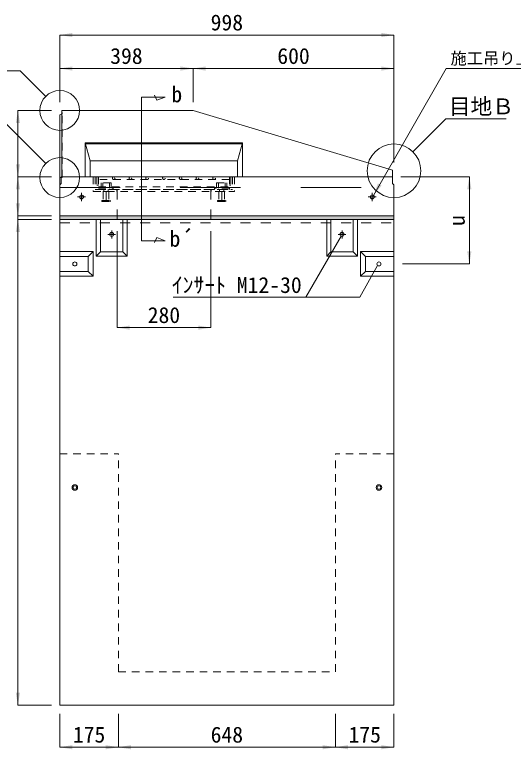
# Model space of a CAD drawing. Units: millimetres at full size. Extents: x 50430 to 75195, y -63423 to -40900.
# Drawn here: x 53526 to 55015, y -54527 to -52335 of the extents above; entities that cross this region are included whole.
import ezdxf
from ezdxf.enums import TextEntityAlignment as Align

# ---------------------------------------------------------------- set-up
doc = ezdxf.new("R2010")
doc.units = ezdxf.units.MM
doc.header["$LTSCALE"] = 30
for name, pattern in [('DASHED_SPACED', [12, 6, -6]), ('USER1', [1.35, 0.75, -0.6]), ('USER2', [2, 1, -1])]:
    doc.linetypes.add(name, pattern=pattern)
for name, color, linetype, lineweight in [('0_2', 7, 'Continuous', 13), ('側溝・本体', 7, 'Continuous', 9), ('寸法引出', 7, 'Continuous', 9), ('寸法線', 7, 'Continuous', 9), ('本体', 2, 'Continuous', 20), ('補助線', 8, 'Continuous', 13), ('ｲﾝｻｰﾄ', 3, 'USER1', 9), ('ｸﾞﾚｰﾁﾝｸﾞ', 7, 'USER1', 5)]:
    doc.layers.add(name, color=color, linetype=linetype, lineweight=lineweight)
doc.layers.add('ﾊｯﾁﾝｸﾞ', color=8, linetype='Continuous')
doc.styles.add('ＭＳ ゴシック', font='')
doc.styles.get('ＭＳ ゴシック').set_extended_font_data('MS Gothic')

# ---------------------------------------------------------------- blocks, each defined once
blk = doc.blocks.new('filled_arrow')
at = {"color": 0, "linetype": 'Continuous', "lineweight": -2}
blk.add_solid([(7.5, 1.25), (0, 0), (7.5, -1.25)], dxfattribs=at)

msp = doc.modelspace()

# ---------------------------------------------------------------- hatches: boundary and pattern name
at = {"layer": '寸法線'}
msp.add_hatch(color=256, dxfattribs=at).paths.add_polyline_path([(54500.56, -52996.15), (54499.6, -52997.32), (54500.03, -52997.57)])
at = {"layer": 'ﾊｯﾁﾝｸﾞ'}
msp.add_hatch(color=256, dxfattribs=at).paths.add_polyline_path([(53660.55, -52935.94), (53660.54, -52945.95), (53682.55, -52945.95), (54658.55, -52945.95), (54658.55, -52935.94)])

# ---------------------------------------------------------------- linework, layer by layer
at = {"layer": '0_2', "lineweight": 9}
msp.add_line((54658.54, -52955.29), (54658.54, -53031.59), dxfattribs=at)
at = {"layer": '側溝・本体'}
for p, q in [((53736.54, -52717.95), (54206.55, -52717.95)), ((53751.54, -52770.95), (53736.54, -52717.95)), ((53736.54, -52717.95), (53736.54, -52818.97)), ((53737.39, -52720.95), (54205.7, -52720.95)), ((54191.55, -52770.95), (54206.55, -52717.95)), ((54206.55, -52717.95), (54206.55, -52818.97)), ((53751.54, -52770.95), (54191.55, -52770.95)), ((53751.54, -52770.95), (53751.54, -52818.97)), ((54191.55, -52770.95), (54191.55, -52818.97)), ((54654.05, -52838.95), (54658.54, -52842.95)), ((53725.54, -52867.14), (53725.54, -52891.22)), ((54593.54, -52867.14), (54593.54, -52891.22)), ((53713.97, -52878.94), (53737.17, -52878.94)), ((54605.12, -52878.94), (54581.91, -52878.94)), ((53660.54, -52935.94), (54658.54, -52935.94)), ((53803.97, -52990.94), (53827.17, -52990.94)), ((53815.54, -52979.14), (53815.54, -53003.21)), ((54491.97, -52990.94), (54515.17, -52990.94)), ((54503.54, -52979.14), (54503.54, -53003.21))]:
    msp.add_line(p, q, dxfattribs=at)
at = {"layer": '側溝・本体', "linetype": 'DASHED_SPACED'}
msp.add_line((53660.54, -52850.95), (54658.54, -52850.95), dxfattribs=at)
at = {"layer": '側溝・本体', "linetype": 'USER2'}
for p, q in [((53831.55, -52856.95), (53831.55, -52955.95)), ((54111.55, -52856.95), (54111.55, -52955.95)), ((53660.54, -52955.94), (54658.54, -52955.94))]:
    msp.add_line(p, q, dxfattribs=at)
at = {"layer": '寸法引出'}
for p, q in [((53905.06, -52580.98), (53905.06, -53009.57)), ((53905.06, -52580.98), (53975.32, -52580.98)), ((53933.68, -52580.98), (53975.32, -52580.98)), ((53950.56, -52590.18), (53943.4, -52575.86)), ((53975.32, -52580.98), (53950.56, -52590.18)), ((53905.06, -53009.57), (53975.32, -53009.57)), ((53933.68, -53009.57), (53975.32, -53009.57)), ((53950.56, -53000.37), (53943.4, -53014.69)), ((53975.32, -53009.57), (53950.56, -53000.37))]:
    msp.add_line(p, q, dxfattribs=at)
at = {"layer": '寸法線'}
for p, q in [((53660.55, -52395.95), (54658.55, -52395.95)), ((53660.55, -52595.95), (53660.55, -52395.95)), ((54658.55, -52633.27), (54658.55, -52395.95)), ((53660.55, -52495.95), (54058.55, -52495.95)), ((53660.55, -52595.95), (53660.55, -52495.95)), ((54058.55, -52595.95), (54058.55, -52495.95)), ((54058.55, -52495.95), (54658.55, -52495.95)), ((54058.55, -52595.95), (54058.55, -52495.95)), ((54658.55, -52775.95), (54658.55, -52495.95)), ((53535.54, -52620.95), (53535.54, -52818.95)), ((53635.55, -52620.95), (53535.54, -52620.95)), ((53535.54, -52818.95), (53535.54, -52935.94)), ((53635.54, -52818.95), (53535.54, -52818.95)), ((53635.55, -52818.95), (53535.54, -52818.95)), ((54679.04, -52818.95), (54883.54, -52818.95)), ((54883.54, -52818.95), (54883.54, -53078.94)), ((53535.54, -52860.94), (53535.54, -53020.94)), ((53635.54, -52935.94), (53535.54, -52935.94)), ((53635.54, -52935.94), (53535.54, -52935.94)), ((53535.54, -52945.94), (53535.54, -54395.94)), ((53635.54, -52945.94), (53535.54, -52945.94)), ((53635.54, -52945.94), (53535.54, -52945.94)), ((53831.55, -52981.18), (53831.55, -53269.05)), ((54111.55, -52981.18), (54111.55, -53269.05)), ((54500.56, -52996.15), (54395.51, -53178.1)), ((54683.54, -53078.94), (54883.54, -53078.94)), ((53831.55, -53269.05), (54111.55, -53269.05)), ((53635.54, -54395.94), (53535.54, -54395.94)), ((53660.54, -54420.94), (53660.54, -54520.94)), ((53835.54, -54420.94), (53835.54, -54520.94)), ((53835.54, -54420.94), (53835.54, -54520.94)), ((54483.54, -54420.94), (54483.54, -54520.94)), ((54483.54, -54420.94), (54483.54, -54520.94)), ((54658.54, -54420.95), (54658.54, -54520.94)), ((53660.54, -54520.94), (53835.54, -54520.94)), ((53835.54, -54520.94), (54483.54, -54520.94)), ((54483.54, -54520.94), (54658.54, -54520.94))]:
    msp.add_line(p, q, dxfattribs=at)
for points in [[(53618.54, -52578.94), (53542.04, -52502.44), (53357.46, -52502.44)], [(54597.44, -52874.39), (54814.8, -52495.95), (55402.75, -52495.95)], [(53618.62, -52779.24), (53486.12, -52646.74), (53302.05, -52646.74)], [(54715.12, -52744.38), (54813.03, -52646.47), (54993.98, -52646.47)], [(54609.29, -53083.18), (54556.32, -53178.1), (54395.51, -53178.1), (53999, -53178.1)]]:
    msp.add_lwpolyline(points, dxfattribs=at)
msp.add_lwpolyline([(54500.56, -52996.15), (54499.6, -52997.32), (54500.03, -52997.57)], close=True, dxfattribs=at)
for centre, radius in [((53660.55, -52620.95), 59.4), ((54658.55, -52800.95), 80), ((53660.55, -52821.16), 59.4)]:
    msp.add_circle(centre, radius, dxfattribs=at)
at = {"layer": '本体'}
for p, q in [((53666.55, -52620.95), (54058.55, -52620.95)), ((53666.55, -52631.37), (53666.55, -52620.95)), ((54058.55, -52620.95), (54654.05, -52799.6)), ((53660.54, -52633.95), (53666.55, -52631.37)), ((53660.54, -52945.94), (53660.54, -52633.95)), ((54654.05, -52799.6), (54654.05, -52838.95)), ((53665.05, -52818.95), (54654.05, -52818.95)), ((54658.54, -52945.94), (54658.54, -52842.95)), ((53660.54, -54395.94), (53660.54, -52945.94)), ((53660.54, -52945.94), (54658.54, -52945.94)), ((54658.54, -54395.94), (54658.54, -52945.94)), ((53660.54, -54395.95), (54658.54, -54395.95))]:
    msp.add_line(p, q, dxfattribs=at)
at = {"layer": '本体', "color": 4, "linetype": 'USER1', "lineweight": 5}
for p, q in [((53666.55, -52620.95), (53667.55, -52630.95)), ((53666.55, -52631.37), (53667.55, -52630.95)), ((53667.55, -52821.16), (53667.55, -52630.95)), ((53665.05, -52821.16), (53667.55, -52821.16))]:
    msp.add_line(p, q, dxfattribs=at)
at = {"layer": '本体', "lineweight": 5}
for p, q in [((53666.55, -52818.95), (53666.55, -52631.37)), ((53660.54, -52821.16), (53665.05, -52821.16))]:
    msp.add_line(p, q, dxfattribs=at)
at = {"layer": '本体', "lineweight": 9}
for p, q in [((53665.05, -52838.95), (53665.05, -52818.95)), ((53665.05, -52838.95), (53660.54, -52842.95)), ((53769.54, -53055.44), (53769.54, -52945.94)), ((53782.04, -53042.94), (53782.04, -52945.94)), ((53849.04, -53042.94), (53849.04, -52945.94)), ((53861.54, -53055.44), (53861.54, -52945.94)), ((54457.54, -53055.44), (54457.54, -52945.94)), ((54470.04, -53042.94), (54470.04, -52945.94)), ((54537.04, -53042.94), (54537.04, -52945.94)), ((54549.54, -53055.44), (54549.54, -52945.94)), ((53660.54, -53041.94), (53760.04, -53041.94)), ((53745.54, -53056.44), (53760.04, -53041.94)), ((53760.04, -53041.94), (53760.04, -53115.94)), ((53782.04, -53042.94), (53769.54, -53055.44)), ((53849.04, -53042.94), (53782.04, -53042.94)), ((53849.04, -53042.94), (53861.54, -53055.44)), ((54470.04, -53042.94), (54457.54, -53055.44)), ((54470.04, -53042.94), (54537.04, -53042.94)), ((54537.04, -53042.94), (54549.54, -53055.44)), ((54559.04, -53041.94), (54559.04, -53115.94)), ((54658.54, -53041.94), (54559.04, -53041.94)), ((54573.54, -53056.44), (54559.04, -53041.94)), ((53660.54, -53056.44), (53745.54, -53056.44)), ((53745.54, -53056.44), (53745.54, -53101.44)), ((53861.54, -53055.44), (53769.54, -53055.44)), ((54457.54, -53055.44), (54549.54, -53055.44)), ((54573.54, -53056.44), (54573.54, -53101.44)), ((54658.54, -53056.44), (54573.54, -53056.44)), ((53745.54, -53101.44), (53660.54, -53101.44)), ((53745.54, -53101.44), (53760.04, -53115.94)), ((54573.54, -53101.44), (54559.04, -53115.94)), ((54573.54, -53101.44), (54658.54, -53101.44)), ((53760.04, -53115.94), (53660.54, -53115.94)), ((54559.04, -53115.94), (54658.54, -53115.94))]:
    msp.add_line(p, q, dxfattribs=at)
at = {"layer": '本体', "linetype": 'USER1', "lineweight": 5}
msp.add_line((53666.55, -52821.16), (53666.55, -52818.95), dxfattribs=at)
at = {"layer": '本体', "linetype": 'USER1', "lineweight": 9}
for p, q in [((53660.54, -53645.94), (53835.54, -53645.94)), ((53835.54, -54295.95), (53835.54, -53645.94)), ((54483.54, -54295.95), (54483.54, -53645.94)), ((54658.54, -53645.94), (54483.54, -53645.94)), ((53835.54, -54295.95), (54483.54, -54295.95))]:
    msp.add_line(p, q, dxfattribs=at)
at = {"layer": '補助線'}
for p, q in [((53789.05, -52862.95), (53809.05, -52862.95)), ((53799.05, -52862.95), (53799.05, -52892.95)), ((54134.05, -52862.95), (54154.05, -52862.95)), ((54144.05, -52862.95), (54144.05, -52892.95))]:
    msp.add_line(p, q, dxfattribs=at)
at = {"layer": 'ｲﾝｻｰﾄ'}
for p, q in [((53790.55, -52862.95), (53790.55, -52889.95)), ((53790.55, -52862.95), (53807.55, -52862.95)), ((53807.55, -52862.95), (53807.55, -52889.95)), ((54135.55, -52862.95), (54135.55, -52889.95)), ((54135.55, -52862.95), (54152.55, -52862.95)), ((54152.55, -52862.95), (54152.55, -52889.95)), ((53786.55, -52889.95), (53786.55, -52892.95)), ((53786.55, -52889.95), (53811.55, -52889.95)), ((53811.55, -52889.95), (53811.55, -52892.95)), ((54131.55, -52889.95), (54131.55, -52892.95)), ((54131.55, -52889.95), (54156.55, -52889.95)), ((54156.55, -52889.95), (54156.55, -52892.95)), ((53786.55, -52892.95), (53811.55, -52892.95)), ((54131.55, -52892.95), (54156.55, -52892.95))]:
    msp.add_line(p, q, dxfattribs=at)
at = {"layer": 'ｲﾝｻｰﾄ', "linetype": 'Continuous'}
for centre, radius in [((53725.54, -52878.94), 6), ((54593.54, -52878.94), 6), ((53815.54, -52990.94), 6), ((54503.54, -52990.94), 6), ((53705.54, -53078.94), 6), ((54613.54, -53078.94), 6), ((53705.54, -53745.95), 8.25), ((53705.54, -53745.95), 5.25), ((54613.54, -53745.95), 8.25), ((54613.54, -53745.95), 5.25)]:
    msp.add_circle(centre, radius, dxfattribs=at)
at = {"layer": 'ｸﾞﾚｰﾁﾝｸﾞ'}
for p, q in [((53760.55, -52818.95), (53760.55, -52862.95)), ((53760.55, -52818.95), (54182.55, -52818.95)), ((53766.55, -52818.95), (53766.55, -52856.95)), ((53771.55, -52818.95), (53771.55, -52843.95)), ((54171.55, -52818.95), (53771.55, -52818.95)), ((53776.05, -52818.95), (53776.05, -52856.95)), ((54167.05, -52818.95), (54167.05, -52856.95)), ((54171.55, -52818.95), (54171.55, -52843.95)), ((54176.55, -52818.95), (54176.55, -52856.95)), ((54182.55, -52818.95), (54182.55, -52862.95)), ((53776.05, -52843.95), (53771.55, -52843.95)), ((54167.05, -52826.95), (53776.05, -52826.95)), ((53814.05, -52837.45), (53784.05, -52837.45)), ((53784.05, -52837.45), (53784.05, -52852.45)), ((53789.05, -52837.45), (53789.05, -52852.45)), ((53809.05, -52837.45), (53809.05, -52852.45)), ((53814.05, -52837.45), (53814.05, -52852.45)), ((54129.05, -52837.45), (54129.05, -52852.45)), ((54129.05, -52837.45), (54159.05, -52837.45)), ((54134.05, -52837.45), (54134.05, -52852.45)), ((54154.05, -52837.45), (54154.05, -52852.45)), ((54159.05, -52837.45), (54159.05, -52852.45)), ((54171.55, -52843.95), (54167.05, -52843.95)), ((53760.55, -52862.95), (54182.55, -52862.95)), ((53766.55, -52856.95), (54176.55, -52856.95)), ((53776.05, -52848.95), (54167.05, -52848.95)), ((53776.05, -52852.45), (53820.05, -52852.45)), ((53776.05, -52856.95), (54167.05, -52856.95)), ((53792.55, -52862.95), (53792.55, -52856.95)), ((53805.55, -52862.95), (53805.55, -52856.95)), ((53820.05, -52852.45), (53820.05, -52856.95)), ((53830.55, -52856.95), (53830.55, -52862.95)), ((54112.55, -52856.95), (54112.55, -52862.95)), ((54167.05, -52852.45), (54123.05, -52852.45)), ((54123.05, -52852.45), (54123.05, -52856.95)), ((54160.05, -52856.95), (54130.05, -52856.95)), ((54137.55, -52862.95), (54137.55, -52856.95)), ((54150.55, -52862.95), (54150.55, -52856.95)), ((54167.05, -52856.95), (54167.05, -52852.45))]:
    msp.add_line(p, q, dxfattribs=at)
at = {"layer": 'ｸﾞﾚｰﾁﾝｸﾞ', "lineweight": 9}
for centre in [(53821.55, -52822.95), (53871.55, -52822.95), (53921.55, -52822.95), (53971.55, -52822.95), (54021.55, -52822.95), (54071.55, -52822.95), (54121.55, -52822.95)]:
    msp.add_circle(centre, 4, dxfattribs=at)

# ---------------------------------------------------------------- block references
at = {"layer": '寸法線', "xscale": 5, "yscale": 5}
for p in [(53660.55, -52395.95), (53660.55, -52495.95), (54058.55, -52495.95), (53831.55, -53269.05), (53660.54, -54520.94), (53835.54, -54520.94), (54483.54, -54520.94)]:
    msp.add_blockref('filled_arrow', p, dxfattribs=at)
at = {"layer": '寸法線'}
for p, xscale, yscale, rotation in [((54658.55, -52395.95), 5, 5, 180), ((54058.55, -52495.95), 5, 5, 180), ((54658.55, -52495.95), 5, 5, 180), ((53535.54, -52620.95), 5, 5, 270), ((53535.54, -52818.95), 5, 5, 90), ((53535.54, -52818.95), 5, 5, 270), ((54883.54, -52818.95), 5, 5, 270), ((54597.44, -52874.39), 5, 5, 60.1), ((53535.54, -52935.94), 5, 5, 90), ((53535.54, -52935.94), 5, 5, 90), ((53535.54, -52945.94), 5, 5, 270), ((53535.54, -52945.94), 5, 5, 270), ((54883.54, -53078.94), 5, 5, 90), ((54609.29, -53083.18), 0.2, 0.2, 240.8), ((54111.55, -53269.05), 5, 5, 180), ((53535.54, -54395.94), 5, 5, 90), ((53835.54, -54520.94), 5, 5, 180), ((54483.54, -54520.94), 5, 5, 180), ((54658.54, -54520.94), 5, 5, 180)]:
    msp.add_blockref('filled_arrow', p, dxfattribs=dict(at, xscale=xscale, yscale=yscale, rotation=rotation))

# ---------------------------------------------------------------- texts
at = {"layer": '0_2', "style": 'ＭＳ ゴシック'}
for s, p in [('b', (54010.02, -52572.9)), ('b´', (54024.07, -53003.78))]:
    msp.add_text(s, height=47.47, dxfattribs=at).set_placement(p, align=Align.MIDDLE_CENTER)
at = {"layer": '寸法線', "style": 'ＭＳ ゴシック'}
for s, p in [('998', (54159.55, -52358.45)), ('398', (53859.55, -52458.45)), ('600', (54358.55, -52458.45)), ('280', (53971.55, -53231.55)), ('175', (53748.04, -54483.44)), ('648', (54159.54, -54483.44)), ('175', (54571.04, -54483.44))]:
    msp.add_text(s, height=47.47, dxfattribs=at).set_placement(p, align=Align.MIDDLE_CENTER)
for s, height, p in [('施工吊り上げ用インサート', 35.6, (54827.3, -52447.71)), ('目地Ｂ', 47.47, (54822.4, -52585.2))]:
    msp.add_text(s, height=height, dxfattribs=at).set_placement(p, align=Align.TOP_LEFT)
msp.add_text('u', height=47.47, rotation=90, dxfattribs=at).set_placement((54846.04, -52948.95), align=Align.MIDDLE_CENTER)
msp.add_text('ｲﾝｻｰﾄ M12-30', height=47.47, dxfattribs=at).set_placement((54383.01, -53118.1), align=Align.TOP_RIGHT)

doc.saveas('drawing.dxf')
